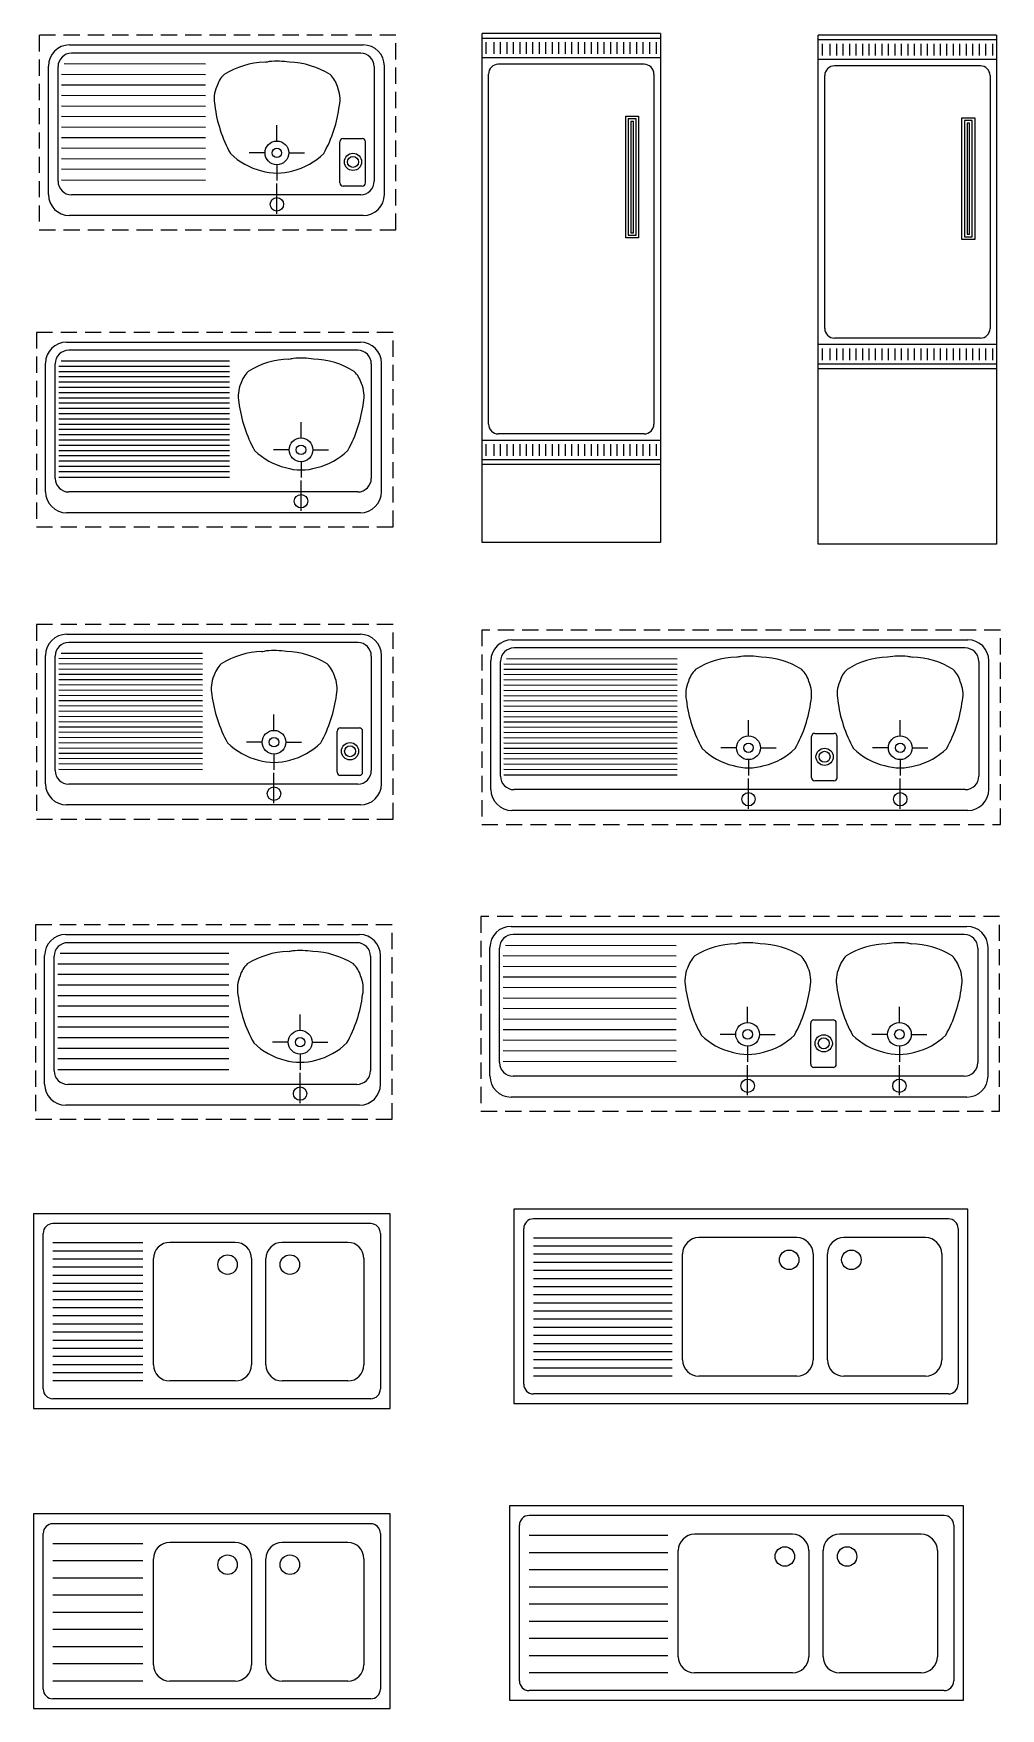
# Model space of a CAD drawing. Header units: millimetres. Extents: x 257.3 to 318.1, y 155.9 to 216.5.
# Drawn here: x 257.3 to 292.3, y 155.9 to 216.5 of the extents above; entities that cross this region are included whole.
import ezdxf

# ---------------------------------------------------------------- set-up
doc = ezdxf.new("R2010")
doc.units = ezdxf.units.MM
doc.linetypes.add('AI9-LType1', pattern=[0.879429, 0.586286, -0.293143])

# ---------------------------------------------------------------- blocks, each defined once
blk = doc.blocks.new('A$C31F23DDE')
at = {"linetype": 'AI9-LType1'}
for p, q in [((13.306, 22.076), (13.306, 15.041)), ((26.205, 22.076), (13.306, 22.076)), ((26.205, 15.041), (26.205, 22.076)), ((13.306, 15.041), (26.205, 15.041)), ((13.201, 11.327), (13.201, 4.291)), ((26.099, 11.327), (13.201, 11.327)), ((26.099, 4.291), (26.099, 11.327)), ((13.201, 4.291), (26.099, 4.291)), ((13.201, 0.759), (13.201, -6.277)), ((26.099, 0.759), (13.201, 0.759)), ((26.099, -6.277), (26.099, 0.759)), ((29.306, 0.558), (29.306, -6.477)), ((48.067, 0.558), (29.306, 0.558)), ((48.067, -6.477), (48.067, 0.558)), ((13.201, -6.277), (26.099, -6.277)), ((29.306, -6.477), (48.067, -6.477)), ((13.17, -10.101), (13.17, -17.137)), ((26.068, -10.101), (13.17, -10.101)), ((26.068, -17.137), (26.068, -10.101)), ((29.275, -9.807), (29.275, -16.843)), ((48.036, -9.807), (29.275, -9.807)), ((48.036, -16.843), (48.036, -9.807)), ((29.275, -16.843), (48.036, -16.843)), ((13.17, -17.137), (26.068, -17.137))]:
    blk.add_line(p, q, dxfattribs=at)
for p, q in [((29.319, 3.727), (29.319, 22.136)), ((35.768, 22.136), (29.319, 22.136)), ((35.768, 21.961), (29.319, 21.961)), ((29.459, 21.82), (29.459, 21.398)), ((29.741, 21.82), (29.741, 21.398)), ((29.975, 21.82), (29.975, 21.398)), ((30.21, 21.82), (30.21, 21.398)), ((30.444, 21.82), (30.444, 21.398)), ((30.679, 21.82), (30.679, 21.398)), ((30.913, 21.82), (30.913, 21.398)), ((31.148, 21.82), (31.148, 21.398)), ((31.382, 21.82), (31.382, 21.398)), ((31.617, 21.82), (31.617, 21.398)), ((31.851, 21.82), (31.851, 21.398)), ((32.086, 21.82), (32.086, 21.398)), ((32.32, 21.82), (32.32, 21.398)), ((32.555, 21.82), (32.555, 21.398)), ((32.789, 21.82), (32.789, 21.398)), ((33.024, 21.82), (33.024, 21.398)), ((33.258, 21.82), (33.258, 21.398)), ((33.493, 21.82), (33.493, 21.398)), ((33.727, 21.82), (33.727, 21.398)), ((33.962, 21.82), (33.962, 21.398)), ((34.196, 21.82), (34.196, 21.398)), ((34.431, 21.82), (34.431, 21.398)), ((34.665, 21.82), (34.665, 21.398)), ((34.9, 21.82), (34.9, 21.398)), ((35.135, 21.82), (35.135, 21.398)), ((35.369, 21.82), (35.369, 21.398)), ((35.627, 21.398), (35.627, 21.82)), ((35.768, 22.136), (35.768, 3.727)), ((41.476, 3.671), (41.476, 22.081)), ((47.925, 22.081), (41.476, 22.081)), ((47.925, 21.905), (41.476, 21.905)), ((47.925, 22.081), (47.925, 3.671)), ((14.399, 21.724), (25.021, 21.724)), ((24.928, 21.428), (14.474, 21.428)), ((35.768, 21.257), (29.319, 21.257)), ((41.617, 21.764), (41.617, 21.342)), ((41.898, 21.764), (41.898, 21.342)), ((42.133, 21.764), (42.133, 21.342)), ((42.368, 21.764), (42.368, 21.342)), ((42.602, 21.764), (42.602, 21.342)), ((42.836, 21.764), (42.836, 21.342)), ((43.071, 21.764), (43.071, 21.342)), ((43.306, 21.764), (43.306, 21.342)), ((43.54, 21.764), (43.54, 21.342)), ((43.775, 21.764), (43.775, 21.342)), ((44.009, 21.764), (44.009, 21.342)), ((44.244, 21.764), (44.244, 21.342)), ((44.478, 21.764), (44.478, 21.342)), ((44.713, 21.764), (44.713, 21.342)), ((44.947, 21.764), (44.947, 21.342)), ((45.182, 21.764), (45.182, 21.342)), ((45.416, 21.764), (45.416, 21.342)), ((45.651, 21.764), (45.651, 21.342)), ((45.885, 21.764), (45.885, 21.342)), ((46.12, 21.764), (46.12, 21.342)), ((46.354, 21.764), (46.354, 21.342)), ((46.589, 21.764), (46.589, 21.342)), ((46.823, 21.764), (46.823, 21.342)), ((47.058, 21.764), (47.058, 21.342)), ((47.292, 21.764), (47.292, 21.342)), ((47.527, 21.764), (47.527, 21.342)), ((47.785, 21.342), (47.785, 21.764)), ((13.635, 16.313), (13.635, 20.961)), ((13.983, 16.794), (13.983, 20.937)), ((19.314, 20.644), (14.111, 20.653)), ((19.314, 21.025), (14.2, 21.034)), ((25.418, 20.937), (25.418, 16.794)), ((25.784, 16.313), (25.784, 20.961)), ((29.553, 8.007), (29.553, 20.671)), ((35.181, 21.023), (29.905, 21.023)), ((35.533, 20.671), (35.533, 8.007)), ((47.925, 21.201), (41.476, 21.201)), ((41.711, 11.469), (41.711, 20.615)), ((47.339, 20.967), (42.063, 20.967)), ((47.691, 20.615), (47.691, 11.469)), ((19.314, 20.263), (14.111, 20.272)), ((19.314, 19.882), (14.111, 19.891)), ((19.314, 19.501), (14.111, 19.511)), ((19.314, 19.12), (14.111, 19.13)), ((21.898, 18.249), (21.898, 18.817)), ((34.512, 14.745), (34.512, 19.141)), ((34.512, 19.141), (34.981, 19.141)), ((34.606, 19.047), (34.606, 14.839)), ((34.887, 19.047), (34.606, 19.047)), ((34.699, 18.953), (34.699, 14.932)), ((34.793, 18.953), (34.699, 18.953)), ((34.793, 14.932), (34.793, 18.953)), ((34.887, 14.839), (34.887, 19.047)), ((34.981, 19.141), (34.981, 14.745)), ((46.669, 14.689), (46.669, 19.085)), ((46.669, 19.085), (47.138, 19.085)), ((46.763, 18.991), (46.763, 14.783)), ((47.044, 18.991), (46.763, 18.991)), ((46.857, 18.897), (46.857, 14.877)), ((46.951, 18.897), (46.857, 18.897)), ((46.951, 14.877), (46.951, 18.897)), ((47.044, 14.783), (47.044, 18.991)), ((47.138, 19.085), (47.138, 14.689)), ((19.314, 18.739), (14.111, 18.749)), ((19.314, 18.358), (14.111, 18.368)), ((24.18, 16.737), (24.18, 18.222)), ((24.297, 18.34), (24.987, 18.34)), ((25.104, 16.737), (25.104, 18.222)), ((19.314, 17.977), (14.111, 17.987)), ((19.314, 17.596), (14.111, 17.606)), ((21.467, 17.818), (20.9, 17.818)), ((22.328, 17.818), (22.897, 17.818)), ((19.314, 17.215), (14.111, 17.225)), ((21.898, 17.388), (21.898, 16.82)), ((14.111, 16.844), (19.314, 16.834)), ((21.898, 15.614), (21.898, 16.706)), ((24.987, 16.62), (24.297, 16.62)), ((24.928, 16.304), (14.474, 16.304)), ((25.021, 15.55), (14.399, 15.55)), ((34.981, 14.745), (34.512, 14.745)), ((34.606, 14.839), (34.887, 14.839)), ((34.699, 14.932), (34.793, 14.932)), ((47.138, 14.689), (46.669, 14.689)), ((46.763, 14.783), (47.044, 14.783)), ((46.857, 14.877), (46.951, 14.877)), ((14.293, 10.974), (24.916, 10.974)), ((47.339, 11.117), (42.063, 11.117)), ((24.822, 10.678), (14.368, 10.678)), ((47.925, 10.883), (41.476, 10.883)), ((41.617, 10.742), (41.617, 10.32)), ((41.898, 10.742), (41.898, 10.32)), ((42.133, 10.742), (42.133, 10.32)), ((42.368, 10.742), (42.368, 10.32)), ((42.602, 10.742), (42.602, 10.32)), ((42.836, 10.742), (42.836, 10.32)), ((43.071, 10.742), (43.071, 10.32)), ((43.306, 10.742), (43.306, 10.32)), ((43.54, 10.742), (43.54, 10.32)), ((43.775, 10.742), (43.775, 10.32)), ((44.009, 10.742), (44.009, 10.32)), ((44.244, 10.742), (44.244, 10.32)), ((44.478, 10.742), (44.478, 10.32)), ((44.713, 10.742), (44.713, 10.32)), ((44.947, 10.742), (44.947, 10.32)), ((45.182, 10.742), (45.182, 10.32)), ((45.416, 10.742), (45.416, 10.32)), ((45.651, 10.742), (45.651, 10.32)), ((45.885, 10.742), (45.885, 10.32)), ((46.12, 10.742), (46.12, 10.32)), ((46.354, 10.742), (46.354, 10.32)), ((46.589, 10.742), (46.589, 10.32)), ((46.823, 10.742), (46.823, 10.32)), ((47.058, 10.742), (47.058, 10.32)), ((47.292, 10.742), (47.292, 10.32)), ((47.527, 10.742), (47.527, 10.32)), ((47.785, 10.32), (47.785, 10.742)), ((13.53, 5.564), (13.53, 10.211)), ((13.878, 6.045), (13.878, 10.187)), ((20.186, 10.094), (14.006, 10.094)), ((20.186, 9.904), (14.006, 9.904)), ((20.186, 9.713), (14.006, 9.713)), ((20.186, 10.285), (14.094, 10.285)), ((25.313, 10.187), (25.313, 6.045)), ((25.679, 5.564), (25.679, 10.211)), ((47.925, 10.179), (41.476, 10.179)), ((47.925, 10.003), (41.476, 10.003)), ((20.186, 9.523), (14.006, 9.523)), ((20.186, 9.332), (14.006, 9.332)), ((20.186, 9.142), (14.006, 9.142)), ((20.186, 8.951), (14.006, 8.951)), ((20.186, 8.761), (14.006, 8.761)), ((20.186, 8.57), (14.006, 8.57)), ((20.186, 8.38), (14.006, 8.38)), ((20.186, 8.189), (14.006, 8.189)), ((20.186, 7.999), (14.006, 7.999)), ((22.77, 7.509), (22.77, 8.077)), ((20.186, 7.809), (14.006, 7.809)), ((20.186, 7.618), (14.006, 7.618)), ((20.186, 7.428), (14.006, 7.428)), ((35.768, 7.421), (29.319, 7.421)), ((29.459, 7.28), (29.459, 6.858)), ((29.741, 7.28), (29.741, 6.858)), ((35.181, 7.655), (29.905, 7.655)), ((29.975, 7.28), (29.975, 6.858)), ((30.21, 7.28), (30.21, 6.858)), ((30.444, 7.28), (30.444, 6.858)), ((30.679, 7.28), (30.679, 6.858)), ((30.913, 7.28), (30.913, 6.858)), ((31.148, 7.28), (31.148, 6.858)), ((31.382, 7.28), (31.382, 6.858)), ((31.617, 7.28), (31.617, 6.858)), ((31.851, 7.28), (31.851, 6.858)), ((32.086, 7.28), (32.086, 6.858)), ((32.32, 7.28), (32.32, 6.858)), ((32.555, 7.28), (32.555, 6.858)), ((32.789, 7.28), (32.789, 6.858)), ((33.024, 7.28), (33.024, 6.858)), ((33.258, 7.28), (33.258, 6.858)), ((33.493, 7.28), (33.493, 6.858)), ((33.727, 7.28), (33.727, 6.858)), ((33.962, 7.28), (33.962, 6.858)), ((34.196, 7.28), (34.196, 6.858)), ((34.431, 7.28), (34.431, 6.858)), ((34.665, 7.28), (34.665, 6.858)), ((34.9, 7.28), (34.9, 6.858)), ((35.135, 7.28), (35.135, 6.858)), ((35.369, 7.28), (35.369, 6.858)), ((35.627, 6.858), (35.627, 7.28)), ((20.186, 7.237), (14.006, 7.237)), ((20.186, 7.047), (14.006, 7.047)), ((20.186, 6.856), (14.006, 6.856)), ((20.186, 6.666), (14.006, 6.666)), ((22.34, 7.078), (21.772, 7.078)), ((23.2, 7.078), (23.769, 7.078)), ((35.768, 6.717), (29.319, 6.717)), ((20.186, 6.475), (14.006, 6.475)), ((20.186, 6.285), (14.006, 6.285)), ((14.006, 6.094), (20.186, 6.094)), ((22.77, 6.648), (22.77, 6.08)), ((35.768, 6.541), (29.319, 6.541)), ((24.822, 5.554), (14.368, 5.554)), ((22.77, 4.874), (22.77, 5.966)), ((24.916, 4.8), (14.293, 4.8)), ((35.768, 3.727), (29.319, 3.727)), ((47.925, 3.671), (41.476, 3.671)), ((14.293, 0.406), (24.916, 0.406)), ((24.822, 0.11), (14.368, 0.11)), ((30.398, 0.206), (46.884, 0.206)), ((13.53, -5.004), (13.53, -0.357)), ((13.878, -4.523), (13.878, -0.38)), ((19.208, -0.483), (14.006, -0.474)), ((19.208, -0.293), (14.094, -0.284)), ((25.313, -0.38), (25.313, -4.523)), ((25.679, -5.004), (25.679, -0.357)), ((29.635, -5.205), (29.635, -0.557)), ((29.983, -4.724), (29.983, -0.581)), ((36.37, -0.493), (30.2, -0.484)), ((46.79, -0.09), (30.474, -0.09)), ((47.281, -0.581), (47.281, -4.724)), ((47.647, -5.205), (47.647, -0.557)), ((19.208, -0.674), (14.006, -0.664)), ((19.208, -0.864), (14.006, -0.855)), ((19.208, -1.055), (14.006, -1.045)), ((36.37, -0.684), (30.111, -0.674)), ((36.37, -0.874), (30.111, -0.865)), ((36.37, -1.065), (30.111, -1.055)), ((19.208, -1.245), (14.006, -1.236)), ((19.208, -1.436), (14.006, -1.426)), ((19.208, -1.626), (14.006, -1.617)), ((19.208, -1.817), (14.006, -1.807)), ((36.37, -1.255), (30.111, -1.245)), ((36.37, -1.446), (30.111, -1.436)), ((36.37, -1.636), (30.111, -1.626)), ((36.37, -1.827), (30.111, -1.817)), ((19.208, -2.007), (14.006, -1.998)), ((19.208, -2.198), (14.006, -2.188)), ((19.208, -2.388), (14.006, -2.379)), ((36.37, -2.017), (30.111, -2.007)), ((36.37, -2.208), (30.111, -2.198)), ((36.37, -2.398), (30.111, -2.388)), ((19.208, -2.579), (14.006, -2.569)), ((19.208, -2.769), (14.006, -2.76)), ((19.208, -2.959), (14.006, -2.95)), ((21.793, -3.069), (21.793, -2.5)), ((24.192, -2.978), (24.881, -2.978)), ((36.37, -2.588), (30.111, -2.579)), ((36.37, -2.779), (30.111, -2.77)), ((36.37, -2.969), (30.111, -2.96)), ((38.954, -3.269), (38.954, -2.701)), ((44.442, -3.269), (44.442, -2.701)), ((19.208, -3.15), (14.006, -3.14)), ((19.208, -3.34), (14.006, -3.331)), ((19.208, -3.531), (14.006, -3.521)), ((21.362, -3.499), (20.794, -3.499)), ((22.223, -3.499), (22.791, -3.499)), ((24.075, -4.581), (24.075, -3.095)), ((24.998, -4.581), (24.998, -3.095)), ((36.37, -3.16), (30.111, -3.15)), ((36.37, -3.35), (30.111, -3.341)), ((36.37, -3.541), (30.111, -3.531)), ((41.236, -4.781), (41.236, -3.296)), ((41.354, -3.178), (42.043, -3.178)), ((42.16, -4.781), (42.16, -3.296)), ((19.208, -3.721), (14.006, -3.712)), ((19.208, -3.912), (14.006, -3.902)), ((19.208, -4.102), (14.006, -4.093)), ((21.793, -3.929), (21.793, -4.498)), ((36.37, -3.731), (30.111, -3.722)), ((36.37, -3.922), (30.111, -3.912)), ((36.37, -4.112), (30.111, -4.102)), ((38.524, -3.699), (37.956, -3.699)), ((38.954, -4.13), (38.954, -4.698)), ((39.385, -3.699), (39.953, -3.699)), ((44.012, -3.699), (43.443, -3.699)), ((44.442, -4.13), (44.442, -4.698)), ((44.872, -3.699), (45.44, -3.699)), ((19.208, -4.293), (14.006, -4.283)), ((14.006, -4.473), (19.208, -4.483)), ((21.793, -5.704), (21.793, -4.611)), ((24.881, -4.698), (24.192, -4.698)), ((36.37, -4.303), (30.111, -4.293)), ((36.37, -4.493), (30.111, -4.483)), ((30.111, -4.674), (36.37, -4.684)), ((38.954, -5.904), (38.954, -4.812)), ((44.442, -5.904), (44.442, -4.812)), ((24.822, -5.014), (14.368, -5.014)), ((46.79, -5.214), (30.474, -5.214)), ((42.043, -4.898), (41.354, -4.898)), ((24.916, -5.768), (14.293, -5.768)), ((46.884, -5.968), (30.398, -5.968)), ((30.367, -10.16), (46.853, -10.16)), ((14.262, -10.453), (24.885, -10.453)), ((24.791, -10.75), (14.337, -10.75)), ((36.339, -10.859), (30.168, -10.849)), ((46.759, -10.456), (30.442, -10.456)), ((13.498, -15.864), (13.498, -11.217)), ((13.847, -15.383), (13.847, -11.24)), ((20.155, -11.143), (14.063, -11.143)), ((25.282, -11.24), (25.282, -15.383)), ((25.648, -15.864), (25.648, -11.217)), ((29.604, -15.57), (29.604, -10.923)), ((29.952, -15.089), (29.952, -10.946)), ((36.339, -11.24), (30.08, -11.23)), ((47.25, -10.946), (47.25, -15.089)), ((47.616, -15.57), (47.616, -10.923)), ((20.155, -11.524), (13.974, -11.524)), ((20.155, -11.905), (13.974, -11.905)), ((36.339, -11.621), (30.08, -11.611)), ((36.339, -12.002), (30.08, -11.992)), ((20.155, -12.286), (13.974, -12.286)), ((20.155, -12.667), (13.974, -12.667)), ((36.339, -12.382), (30.08, -12.373)), ((20.155, -13.048), (13.974, -13.048)), ((36.339, -12.763), (30.08, -12.754)), ((36.339, -13.144), (30.08, -13.135)), ((38.923, -13.635), (38.923, -13.067)), ((44.411, -13.635), (44.411, -13.067)), ((20.155, -13.429), (13.974, -13.429)), ((20.155, -13.81), (13.974, -13.81)), ((22.739, -13.919), (22.739, -13.351)), ((36.339, -13.525), (30.08, -13.516)), ((36.339, -13.906), (30.08, -13.896)), ((41.205, -15.146), (41.205, -13.661)), ((41.322, -13.544), (42.012, -13.544)), ((42.129, -15.146), (42.129, -13.661)), ((20.155, -14.191), (13.974, -14.191)), ((22.308, -14.349), (21.741, -14.349)), ((23.169, -14.349), (23.738, -14.349)), ((36.339, -14.287), (30.08, -14.278)), ((38.492, -14.065), (37.925, -14.065)), ((38.923, -14.495), (38.923, -15.064)), ((39.353, -14.065), (39.921, -14.065)), ((43.981, -14.065), (43.412, -14.065)), ((44.411, -14.495), (44.411, -15.064)), ((44.841, -14.065), (45.409, -14.065)), ((20.155, -14.572), (13.974, -14.572)), ((20.155, -14.952), (13.974, -14.952)), ((22.739, -14.779), (22.739, -15.348)), ((36.339, -14.668), (30.08, -14.659)), ((30.08, -15.04), (36.339, -15.049)), ((13.974, -15.333), (20.155, -15.333)), ((22.739, -16.554), (22.739, -15.462)), ((46.759, -15.58), (30.442, -15.58)), ((38.923, -16.27), (38.923, -15.177)), ((42.012, -15.264), (41.322, -15.264)), ((44.411, -16.27), (44.411, -15.177)), ((24.791, -15.874), (14.337, -15.874)), ((46.853, -16.334), (30.367, -16.334)), ((24.885, -16.627), (14.262, -16.627)), ((13.095, -20.56), (13.095, -27.595)), ((25.994, -20.56), (13.095, -20.56)), ((25.994, -27.595), (25.994, -20.56)), ((30.472, -20.386), (30.472, -27.422)), ((46.888, -20.386), (30.472, -20.386)), ((46.888, -27.422), (46.888, -20.386)), ((25.29, -20.911), (13.799, -20.911)), ((30.824, -26.718), (30.824, -21.09)), ((46.184, -20.738), (31.175, -20.738)), ((46.536, -21.09), (46.536, -26.718)), ((13.447, -26.892), (13.447, -21.263)), ((17.052, -21.608), (13.799, -21.608)), ((20.392, -21.59), (18.022, -21.59)), ((24.46, -21.59), (22.091, -21.59)), ((25.642, -21.263), (25.642, -26.892)), ((36.188, -21.435), (31.175, -21.435)), ((36.188, -21.729), (31.175, -21.729)), ((40.7, -21.417), (37.158, -21.417)), ((45.355, -21.417), (42.398, -21.417)), ((17.052, -21.902), (13.799, -21.902)), ((17.052, -22.196), (13.799, -22.196)), ((17.436, -26.017), (17.436, -22.177)), ((20.979, -22.177), (20.979, -26.017)), ((21.504, -26.017), (21.504, -22.177)), ((25.046, -22.177), (25.046, -26.017)), ((36.188, -22.022), (31.175, -22.022)), ((36.188, -22.316), (31.175, -22.316)), ((36.572, -25.843), (36.572, -22.003)), ((41.287, -22.003), (41.287, -25.843)), ((41.812, -25.843), (41.812, -22.003)), ((45.941, -22.003), (45.941, -25.843)), ((17.052, -22.49), (13.799, -22.49)), ((17.052, -22.783), (13.799, -22.783)), ((36.188, -22.61), (31.175, -22.61)), ((36.188, -22.904), (31.175, -22.904)), ((17.052, -23.077), (13.799, -23.077)), ((17.052, -23.371), (13.799, -23.371)), ((36.188, -23.198), (31.175, -23.198)), ((36.188, -23.491), (31.175, -23.491)), ((17.052, -23.665), (13.799, -23.665)), ((17.052, -23.959), (13.799, -23.959)), ((36.188, -23.785), (31.175, -23.785)), ((36.188, -24.079), (31.175, -24.079)), ((17.052, -24.252), (13.799, -24.252)), ((17.052, -24.546), (13.799, -24.546)), ((17.052, -24.84), (13.799, -24.84)), ((36.188, -24.373), (31.175, -24.373)), ((36.188, -24.667), (31.175, -24.667)), ((17.052, -25.134), (13.799, -25.134)), ((17.052, -25.428), (13.799, -25.428)), ((36.188, -24.96), (31.175, -24.96)), ((36.188, -25.254), (31.175, -25.254)), ((17.052, -25.722), (13.799, -25.722)), ((17.052, -26.016), (13.799, -26.016)), ((36.188, -25.548), (31.175, -25.548)), ((36.188, -25.842), (31.175, -25.842)), ((17.052, -26.31), (13.799, -26.31)), ((17.052, -26.603), (13.799, -26.603)), ((20.392, -26.603), (18.022, -26.603)), ((24.46, -26.603), (22.091, -26.603)), ((36.188, -26.136), (31.175, -26.136)), ((36.188, -26.43), (31.175, -26.43)), ((40.7, -26.43), (37.158, -26.43)), ((45.355, -26.43), (42.398, -26.43)), ((25.29, -27.243), (13.799, -27.243)), ((46.184, -27.07), (31.175, -27.07)), ((13.095, -27.595), (25.994, -27.595)), ((30.472, -27.422), (46.888, -27.422)), ((13.095, -31.414), (13.095, -38.45)), ((25.994, -31.414), (13.095, -31.414)), ((25.994, -38.45), (25.994, -31.414)), ((30.316, -31.118), (30.316, -38.153)), ((46.732, -31.118), (30.316, -31.118)), ((46.028, -31.47), (31.019, -31.47)), ((46.732, -38.153), (46.732, -31.118)), ((25.29, -31.766), (13.799, -31.766)), ((30.667, -37.45), (30.667, -31.822)), ((46.38, -31.822), (46.38, -37.45)), ((13.447, -37.747), (13.447, -32.118)), ((17.052, -32.491), (13.799, -32.491)), ((20.392, -32.445), (18.022, -32.445)), ((24.46, -32.445), (22.091, -32.445)), ((25.642, -32.118), (25.642, -37.747)), ((36.032, -32.195), (31.019, -32.195)), ((40.544, -32.149), (37.002, -32.149)), ((45.199, -32.149), (42.242, -32.149)), ((17.052, -33.113), (13.799, -33.113)), ((17.436, -36.872), (17.436, -33.032)), ((20.979, -33.032), (20.979, -36.872)), ((21.504, -36.872), (21.504, -33.032)), ((25.046, -33.032), (25.046, -36.872)), ((36.032, -32.816), (31.019, -32.816)), ((36.416, -36.575), (36.416, -32.735)), ((41.13, -32.735), (41.13, -36.575)), ((41.656, -36.575), (41.656, -32.735)), ((45.785, -32.735), (45.785, -36.575)), ((17.052, -33.733), (13.799, -33.733)), ((36.032, -33.436), (31.019, -33.436)), ((17.052, -34.354), (13.799, -34.354)), ((36.032, -34.057), (31.019, -34.057)), ((17.052, -34.975), (13.799, -34.975)), ((36.032, -34.678), (31.019, -34.678)), ((17.052, -35.595), (13.799, -35.595)), ((36.032, -35.299), (31.019, -35.299)), ((17.052, -36.216), (13.799, -36.216)), ((36.032, -35.92), (31.019, -35.92)), ((17.052, -36.837), (13.799, -36.837)), ((36.032, -36.541), (31.019, -36.541)), ((17.052, -37.458), (13.799, -37.458)), ((20.392, -37.458), (18.022, -37.458)), ((24.46, -37.458), (22.091, -37.458)), ((36.032, -37.161), (31.019, -37.161)), ((40.544, -37.161), (37.002, -37.161)), ((45.199, -37.161), (42.242, -37.161)), ((25.29, -38.098), (13.799, -38.098)), ((30.316, -38.153), (46.732, -38.153)), ((46.028, -37.802), (31.019, -37.802)), ((13.095, -38.45), (25.994, -38.45))]:
    blk.add_line(p, q)
for centre, radius in [((21.898, 17.818), 0.43), ((21.898, 17.818), 0.172), ((24.65, 17.492), 0.311), ((24.65, 17.492), 0.198), ((21.898, 15.958), 0.242), ((22.77, 7.078), 0.43), ((22.77, 7.078), 0.172), ((22.77, 5.218), 0.242), ((21.793, -3.499), 0.43), ((21.793, -3.499), 0.172), ((24.544, -3.825), 0.311), ((24.544, -3.825), 0.198), ((38.954, -3.699), 0.43), ((38.954, -3.699), 0.172), ((44.442, -3.699), 0.43), ((44.442, -3.699), 0.172), ((41.706, -4.026), 0.311), ((41.706, -4.026), 0.199), ((21.793, -5.359), 0.242), ((38.954, -5.559), 0.242), ((44.442, -5.559), 0.242), ((22.739, -14.349), 0.43), ((38.923, -14.065), 0.43), ((38.923, -14.065), 0.172), ((44.411, -14.065), 0.43), ((44.411, -14.065), 0.172), ((22.739, -14.349), 0.172), ((41.675, -14.391), 0.311), ((41.675, -14.391), 0.199), ((38.923, -15.925), 0.242), ((44.411, -15.925), 0.242), ((22.739, -16.209), 0.242), ((20.114, -22.394), 0.353), ((22.368, -22.394), 0.353), ((40.423, -22.22), 0.353), ((42.676, -22.22), 0.353), ((40.267, -32.952), 0.353), ((42.52, -32.952), 0.353), ((20.114, -33.249), 0.353), ((22.368, -33.249), 0.353)]:
    blk.add_circle(centre, radius)
for points in [[(14.399, 21.724), (13.977, 21.724), (13.635, 21.382), (13.635, 20.961)], [(14.474, 21.428), (14.203, 21.428), (13.983, 21.208), (13.983, 20.937)], [(25.419, 20.937), (25.419, 21.208), (25.199, 21.428), (24.928, 21.428)], [(25.785, 20.961), (25.785, 21.382), (25.443, 21.724), (25.021, 21.724)], [(19.986, 20.654), (19.863, 20.532), (19.774, 20.381), (19.725, 20.215)], [(21.455, 21.097), (20.935, 21.082), (20.428, 20.929), (19.986, 20.654)], [(21.624, 21.12), (21.568, 21.111), (21.513, 21.098), (21.459, 21.083)], [(22.354, 21.097), (22.112, 21.137), (21.867, 21.145), (21.624, 21.12)], [(23.823, 20.654), (23.381, 20.929), (22.874, 21.082), (22.354, 21.097)], [(24.085, 20.215), (24.036, 20.381), (23.946, 20.532), (23.823, 20.654)], [(29.905, 21.023), (29.711, 21.023), (29.553, 20.865), (29.553, 20.671)], [(35.533, 20.671), (35.533, 20.865), (35.376, 21.023), (35.181, 21.023)], [(42.063, 20.967), (41.868, 20.967), (41.711, 20.809), (41.711, 20.615)], [(47.691, 20.615), (47.691, 20.809), (47.534, 20.967), (47.339, 20.967)], [(19.724, 20.215), (19.629, 20.001), (19.603, 19.762), (19.65, 19.533)], [(24.159, 19.533), (24.206, 19.762), (24.18, 20.001), (24.085, 20.215)], [(19.65, 19.533), (19.727, 18.923), (19.92, 18.332), (20.218, 17.794)], [(23.591, 17.794), (23.889, 18.332), (24.082, 18.923), (24.159, 19.533)], [(24.297, 18.34), (24.233, 18.34), (24.18, 18.287), (24.18, 18.222)], [(25.104, 18.222), (25.104, 18.287), (25.052, 18.34), (24.987, 18.34)], [(20.218, 17.794), (20.529, 17.49), (20.917, 17.275), (21.34, 17.174)], [(22.47, 17.174), (22.893, 17.275), (23.28, 17.489), (23.591, 17.794)], [(21.34, 17.174), (21.708, 17.063), (22.101, 17.063), (22.47, 17.174)], [(13.983, 16.794), (13.983, 16.523), (14.203, 16.304), (14.474, 16.304)], [(24.18, 16.737), (24.18, 16.672), (24.233, 16.62), (24.297, 16.62)], [(24.928, 16.304), (25.199, 16.304), (25.419, 16.523), (25.419, 16.794)], [(24.987, 16.62), (25.052, 16.62), (25.104, 16.672), (25.104, 16.737)], [(13.635, 16.313), (13.635, 15.892), (13.977, 15.55), (14.399, 15.55)], [(25.021, 15.55), (25.443, 15.55), (25.785, 15.892), (25.785, 16.313)], [(14.293, 10.974), (13.871, 10.974), (13.529, 10.633), (13.529, 10.211)], [(25.679, 10.211), (25.679, 10.633), (25.337, 10.974), (24.916, 10.974)], [(41.711, 11.469), (41.711, 11.275), (41.868, 11.117), (42.063, 11.117)], [(47.339, 11.117), (47.534, 11.117), (47.691, 11.275), (47.691, 11.469)], [(14.368, 10.678), (14.097, 10.678), (13.878, 10.459), (13.878, 10.187)], [(22.328, 10.357), (21.807, 10.342), (21.3, 10.189), (20.858, 9.914)], [(22.496, 10.38), (22.44, 10.37), (22.386, 10.358), (22.332, 10.343)], [(23.226, 10.357), (22.985, 10.397), (22.739, 10.405), (22.496, 10.38)], [(24.695, 9.914), (24.254, 10.189), (23.746, 10.342), (23.226, 10.357)], [(25.313, 10.187), (25.313, 10.459), (25.093, 10.678), (24.822, 10.678)], [(20.858, 9.914), (20.736, 9.792), (20.646, 9.641), (20.597, 9.475)], [(24.957, 9.475), (24.908, 9.641), (24.818, 9.792), (24.696, 9.914)], [(20.596, 9.475), (20.501, 9.261), (20.475, 9.022), (20.522, 8.793)], [(25.031, 8.793), (25.078, 9.022), (25.052, 9.261), (24.957, 9.475)], [(20.522, 8.793), (20.599, 8.182), (20.792, 7.592), (21.09, 7.054)], [(24.463, 7.054), (24.761, 7.592), (24.954, 8.182), (25.031, 8.793)], [(29.553, 8.007), (29.553, 7.813), (29.711, 7.655), (29.905, 7.655)], [(35.181, 7.655), (35.376, 7.655), (35.533, 7.813), (35.533, 8.007)], [(21.09, 7.054), (21.401, 6.75), (21.789, 6.535), (22.212, 6.434)], [(23.342, 6.434), (23.765, 6.535), (24.153, 6.75), (24.463, 7.054)], [(22.212, 6.434), (22.58, 6.323), (22.974, 6.323), (23.342, 6.434)], [(13.529, 5.564), (13.529, 5.142), (13.871, 4.8), (14.293, 4.8)], [(13.878, 6.045), (13.878, 5.774), (14.097, 5.554), (14.368, 5.554)], [(24.822, 5.554), (25.093, 5.554), (25.313, 5.774), (25.313, 6.045)], [(24.916, 4.8), (25.337, 4.8), (25.679, 5.142), (25.679, 5.564)], [(14.293, 0.406), (13.871, 0.406), (13.529, 0.064), (13.529, -0.357)], [(14.368, 0.11), (14.097, 0.11), (13.878, -0.11), (13.878, -0.38)], [(25.313, -0.38), (25.313, -0.11), (25.093, 0.11), (24.822, 0.11)], [(25.679, -0.357), (25.679, 0.064), (25.337, 0.406), (24.916, 0.406)], [(30.398, 0.206), (29.977, 0.206), (29.635, -0.136), (29.635, -0.557)], [(47.647, -0.557), (47.647, -0.136), (47.305, 0.206), (46.884, 0.206)], [(21.35, -0.22), (20.829, -0.235), (20.322, -0.388), (19.881, -0.664)], [(21.518, -0.198), (21.463, -0.207), (21.408, -0.219), (21.354, -0.235)], [(22.248, -0.22), (22.007, -0.18), (21.761, -0.172), (21.518, -0.198)], [(23.718, -0.664), (23.276, -0.388), (22.769, -0.235), (22.248, -0.22)], [(30.474, -0.09), (30.203, -0.09), (29.983, -0.31), (29.983, -0.581)], [(38.512, -0.421), (37.991, -0.436), (37.484, -0.589), (37.042, -0.864)], [(38.68, -0.398), (38.624, -0.408), (38.57, -0.42), (38.516, -0.435)], [(39.41, -0.421), (39.169, -0.38), (38.923, -0.373), (38.68, -0.398)], [(40.879, -0.864), (40.438, -0.589), (39.93, -0.436), (39.41, -0.421)], [(43.987, -0.421), (43.466, -0.436), (42.959, -0.589), (42.517, -0.864)], [(44.717, -0.398), (44.473, -0.373), (44.227, -0.38), (43.987, -0.421)], [(44.881, -0.435), (44.826, -0.42), (44.772, -0.408), (44.717, -0.398)], [(46.354, -0.864), (45.912, -0.589), (45.405, -0.436), (44.885, -0.421)], [(47.281, -0.581), (47.281, -0.31), (47.061, -0.09), (46.79, -0.09)], [(19.619, -1.102), (19.524, -1.316), (19.497, -1.555), (19.544, -1.785)], [(19.881, -0.664), (19.758, -0.786), (19.668, -0.936), (19.619, -1.102)], [(23.979, -1.102), (23.93, -0.936), (23.84, -0.786), (23.718, -0.664)], [(24.054, -1.785), (24.1, -1.555), (24.074, -1.316), (23.979, -1.102)], [(37.042, -0.864), (36.92, -0.986), (36.83, -1.137), (36.781, -1.303)], [(41.141, -1.303), (41.092, -1.137), (41.002, -0.986), (40.879, -0.864)], [(42.517, -0.864), (42.394, -0.986), (42.304, -1.137), (42.255, -1.303)], [(46.615, -1.303), (46.567, -1.137), (46.476, -0.986), (46.354, -0.864)], [(19.545, -1.785), (19.622, -2.395), (19.815, -2.985), (20.113, -3.524)], [(23.485, -3.524), (23.784, -2.985), (23.977, -2.395), (24.054, -1.785)], [(36.781, -1.303), (36.685, -1.517), (36.659, -1.755), (36.706, -1.985)], [(41.215, -1.985), (41.262, -1.755), (41.236, -1.517), (41.141, -1.303)], [(42.255, -1.303), (42.16, -1.517), (42.134, -1.755), (42.181, -1.985)], [(46.69, -1.985), (46.737, -1.755), (46.711, -1.517), (46.615, -1.303)], [(36.706, -1.985), (36.783, -2.596), (36.976, -3.186), (37.274, -3.724)], [(40.647, -3.724), (40.945, -3.186), (41.138, -2.596), (41.215, -1.985)], [(42.181, -1.985), (42.258, -2.596), (42.451, -3.186), (42.749, -3.724)], [(46.122, -3.724), (46.42, -3.186), (46.613, -2.596), (46.69, -1.985)], [(24.192, -2.978), (24.127, -2.978), (24.075, -3.031), (24.075, -3.095)], [(24.998, -3.095), (24.998, -3.031), (24.946, -2.978), (24.881, -2.978)], [(20.113, -3.524), (20.423, -3.828), (20.811, -4.042), (21.234, -4.144)], [(22.365, -4.144), (22.787, -4.042), (23.175, -3.828), (23.486, -3.524)], [(41.354, -3.178), (41.289, -3.178), (41.236, -3.231), (41.236, -3.296)], [(42.16, -3.296), (42.16, -3.231), (42.108, -3.178), (42.043, -3.178)], [(21.234, -4.144), (21.603, -4.254), (21.996, -4.254), (22.365, -4.143)], [(37.274, -3.724), (37.585, -4.028), (37.973, -4.243), (38.396, -4.344)], [(39.526, -4.344), (39.949, -4.243), (40.337, -4.028), (40.647, -3.724)], [(42.749, -3.724), (43.059, -4.028), (43.447, -4.243), (43.87, -4.344)], [(45, -4.344), (45.423, -4.243), (45.811, -4.028), (46.122, -3.724)], [(13.878, -4.523), (13.878, -4.794), (14.097, -5.014), (14.368, -5.014)], [(24.075, -4.581), (24.075, -4.645), (24.127, -4.698), (24.192, -4.698)], [(24.822, -5.014), (25.093, -5.014), (25.313, -4.794), (25.313, -4.523)], [(24.881, -4.698), (24.946, -4.698), (24.998, -4.645), (24.998, -4.581)], [(29.983, -4.724), (29.983, -4.994), (30.203, -5.214), (30.474, -5.214)], [(38.396, -4.344), (38.764, -4.455), (39.158, -4.455), (39.526, -4.344)], [(41.236, -4.781), (41.236, -4.846), (41.289, -4.898), (41.354, -4.898)], [(42.043, -4.898), (42.108, -4.898), (42.16, -4.846), (42.16, -4.781)], [(43.87, -4.344), (44.238, -4.455), (44.632, -4.455), (45, -4.344)], [(46.79, -5.214), (47.061, -5.214), (47.281, -4.994), (47.281, -4.724)], [(13.529, -5.004), (13.529, -5.426), (13.871, -5.768), (14.293, -5.768)], [(24.916, -5.768), (25.337, -5.768), (25.679, -5.426), (25.679, -5.004)], [(29.635, -5.205), (29.635, -5.626), (29.977, -5.968), (30.398, -5.968)], [(46.884, -5.968), (47.305, -5.968), (47.647, -5.626), (47.647, -5.205)], [(30.367, -10.16), (29.945, -10.16), (29.604, -10.501), (29.604, -10.923)], [(47.616, -10.923), (47.616, -10.501), (47.274, -10.16), (46.853, -10.16)], [(14.262, -10.453), (13.84, -10.453), (13.498, -10.795), (13.498, -11.217)], [(14.337, -10.75), (14.066, -10.75), (13.846, -10.969), (13.846, -11.24)], [(25.282, -11.24), (25.282, -10.969), (25.062, -10.75), (24.791, -10.75)], [(25.648, -11.217), (25.648, -10.795), (25.306, -10.453), (24.885, -10.453)], [(30.442, -10.456), (30.171, -10.456), (29.952, -10.675), (29.952, -10.946)], [(38.48, -10.787), (37.96, -10.801), (37.453, -10.954), (37.011, -11.23)], [(38.649, -10.764), (38.593, -10.773), (38.538, -10.785), (38.484, -10.8)], [(39.379, -10.787), (39.137, -10.746), (38.892, -10.738), (38.649, -10.764)], [(40.848, -11.23), (40.406, -10.954), (39.899, -10.801), (39.379, -10.787)], [(43.955, -10.787), (43.435, -10.801), (42.927, -10.954), (42.486, -11.23)], [(44.685, -10.764), (44.442, -10.738), (44.196, -10.746), (43.955, -10.787)], [(44.849, -10.8), (44.795, -10.785), (44.741, -10.773), (44.685, -10.764)], [(46.323, -11.23), (45.881, -10.954), (45.374, -10.801), (44.853, -10.787)], [(47.25, -10.946), (47.25, -10.675), (47.03, -10.456), (46.759, -10.456)], [(22.296, -11.071), (21.776, -11.086), (21.269, -11.239), (20.827, -11.514)], [(22.465, -11.048), (22.409, -11.057), (22.354, -11.07), (22.3, -11.085)], [(23.195, -11.071), (22.953, -11.03), (22.708, -11.023), (22.465, -11.048)], [(24.664, -11.514), (24.222, -11.239), (23.715, -11.086), (23.195, -11.071)], [(37.011, -11.23), (36.888, -11.352), (36.799, -11.502), (36.75, -11.668)], [(41.11, -11.668), (41.061, -11.502), (40.971, -11.352), (40.848, -11.23)], [(42.485, -11.23), (42.363, -11.352), (42.273, -11.502), (42.224, -11.668)], [(46.584, -11.668), (46.535, -11.502), (46.445, -11.352), (46.323, -11.23)], [(20.565, -11.952), (20.47, -12.167), (20.444, -12.405), (20.491, -12.635)], [(20.827, -11.514), (20.704, -11.636), (20.614, -11.787), (20.566, -11.952)], [(24.926, -11.952), (24.877, -11.787), (24.787, -11.636), (24.664, -11.514)], [(25, -12.635), (25.047, -12.405), (25.021, -12.167), (24.926, -11.952)], [(36.749, -11.668), (36.654, -11.882), (36.628, -12.121), (36.675, -12.351)], [(41.184, -12.35), (41.231, -12.121), (41.205, -11.882), (41.11, -11.668)], [(42.224, -11.668), (42.129, -11.882), (42.103, -12.121), (42.15, -12.35)], [(46.659, -12.351), (46.706, -12.121), (46.68, -11.882), (46.584, -11.668)], [(20.491, -12.635), (20.568, -13.245), (20.761, -13.836), (21.059, -14.374)], [(24.432, -14.374), (24.73, -13.836), (24.923, -13.245), (25, -12.635)], [(36.675, -12.35), (36.752, -12.961), (36.945, -13.551), (37.243, -14.089)], [(40.616, -14.089), (40.914, -13.551), (41.107, -12.961), (41.184, -12.35)], [(42.149, -12.35), (42.227, -12.961), (42.419, -13.551), (42.718, -14.089)], [(46.09, -14.089), (46.389, -13.551), (46.581, -12.961), (46.659, -12.35)], [(41.322, -13.544), (41.258, -13.544), (41.205, -13.596), (41.205, -13.661)], [(42.129, -13.661), (42.129, -13.596), (42.076, -13.544), (42.012, -13.544)], [(21.059, -14.374), (21.37, -14.678), (21.758, -14.892), (22.181, -14.994)], [(23.311, -14.994), (23.734, -14.892), (24.121, -14.678), (24.432, -14.374)], [(37.243, -14.089), (37.554, -14.394), (37.942, -14.608), (38.365, -14.71)], [(39.495, -14.71), (39.918, -14.608), (40.305, -14.394), (40.616, -14.089)], [(42.718, -14.089), (43.028, -14.394), (43.416, -14.608), (43.839, -14.71)], [(44.969, -14.71), (45.392, -14.608), (45.78, -14.394), (46.09, -14.089)], [(22.181, -14.994), (22.549, -15.105), (22.942, -15.105), (23.311, -14.994)], [(29.952, -15.089), (29.952, -15.36), (30.171, -15.58), (30.442, -15.58)], [(38.365, -14.71), (38.733, -14.82), (39.126, -14.82), (39.495, -14.709)], [(41.205, -15.146), (41.205, -15.211), (41.258, -15.264), (41.322, -15.264)], [(42.012, -15.264), (42.076, -15.264), (42.129, -15.211), (42.129, -15.146)], [(43.839, -14.709), (44.207, -14.82), (44.6, -14.82), (44.969, -14.71)], [(46.759, -15.58), (47.03, -15.58), (47.25, -15.36), (47.25, -15.089)], [(13.846, -15.383), (13.846, -15.654), (14.066, -15.874), (14.337, -15.874)], [(24.791, -15.874), (25.062, -15.874), (25.282, -15.654), (25.282, -15.383)], [(29.604, -15.57), (29.604, -15.992), (29.945, -16.334), (30.367, -16.334)], [(46.853, -16.334), (47.274, -16.334), (47.616, -15.992), (47.616, -15.57)], [(13.498, -15.864), (13.498, -16.286), (13.84, -16.627), (14.262, -16.627)], [(24.885, -16.627), (25.306, -16.627), (25.648, -16.286), (25.648, -15.864)], [(13.799, -20.911), (13.605, -20.911), (13.447, -21.069), (13.447, -21.263)], [(25.642, -21.263), (25.642, -21.069), (25.484, -20.911), (25.29, -20.911)], [(31.175, -20.738), (30.981, -20.738), (30.824, -20.896), (30.824, -21.09)], [(46.536, -21.09), (46.536, -20.896), (46.378, -20.738), (46.184, -20.738)], [(18.022, -21.59), (17.699, -21.59), (17.436, -21.853), (17.436, -22.177)], [(20.979, -22.177), (20.979, -21.853), (20.716, -21.59), (20.392, -21.59)], [(22.091, -21.59), (21.767, -21.59), (21.504, -21.853), (21.504, -22.177)], [(25.046, -22.177), (25.046, -21.853), (24.784, -21.59), (24.46, -21.59)], [(37.158, -21.417), (36.834, -21.417), (36.572, -21.679), (36.572, -22.003)], [(41.287, -22.003), (41.287, -21.679), (41.024, -21.417), (40.7, -21.417)], [(42.398, -21.417), (42.075, -21.417), (41.812, -21.679), (41.812, -22.003)], [(45.941, -22.003), (45.941, -21.679), (45.678, -21.417), (45.355, -21.417)], [(17.436, -26.017), (17.436, -26.341), (17.699, -26.603), (18.022, -26.603)], [(20.392, -26.603), (20.716, -26.603), (20.979, -26.341), (20.979, -26.017)], [(21.504, -26.017), (21.504, -26.341), (21.767, -26.603), (22.091, -26.603)], [(24.46, -26.603), (24.784, -26.603), (25.046, -26.341), (25.046, -26.017)], [(36.572, -25.843), (36.572, -26.167), (36.834, -26.43), (37.158, -26.43)], [(40.7, -26.43), (41.024, -26.43), (41.287, -26.167), (41.287, -25.843)], [(41.812, -25.843), (41.812, -26.167), (42.075, -26.43), (42.398, -26.43)], [(45.355, -26.43), (45.678, -26.43), (45.941, -26.167), (45.941, -25.843)], [(13.447, -26.892), (13.447, -27.086), (13.605, -27.243), (13.799, -27.243)], [(25.29, -27.243), (25.484, -27.243), (25.642, -27.086), (25.642, -26.892)], [(30.824, -26.718), (30.824, -26.912), (30.981, -27.07), (31.175, -27.07)], [(46.184, -27.07), (46.378, -27.07), (46.536, -26.912), (46.536, -26.718)], [(31.019, -31.47), (30.825, -31.47), (30.667, -31.627), (30.667, -31.822)], [(46.38, -31.822), (46.38, -31.627), (46.222, -31.47), (46.028, -31.47)], [(13.799, -31.766), (13.605, -31.766), (13.447, -31.924), (13.447, -32.118)], [(25.642, -32.118), (25.642, -31.924), (25.484, -31.766), (25.29, -31.766)], [(18.022, -32.445), (17.699, -32.445), (17.436, -32.708), (17.436, -33.032)], [(20.979, -33.032), (20.979, -32.708), (20.716, -32.445), (20.392, -32.445)], [(22.091, -32.445), (21.767, -32.445), (21.504, -32.708), (21.504, -33.032)], [(25.046, -33.032), (25.046, -32.708), (24.784, -32.445), (24.46, -32.445)], [(37.002, -32.149), (36.678, -32.149), (36.416, -32.411), (36.416, -32.735)], [(41.13, -32.735), (41.13, -32.411), (40.868, -32.149), (40.544, -32.149)], [(42.242, -32.149), (41.918, -32.149), (41.656, -32.411), (41.656, -32.735)], [(45.785, -32.735), (45.785, -32.411), (45.522, -32.149), (45.199, -32.149)], [(17.436, -36.872), (17.436, -37.195), (17.699, -37.458), (18.022, -37.458)], [(20.392, -37.458), (20.716, -37.458), (20.979, -37.195), (20.979, -36.872)], [(21.504, -36.872), (21.504, -37.195), (21.767, -37.458), (22.091, -37.458)], [(24.46, -37.458), (24.784, -37.458), (25.046, -37.195), (25.046, -36.872)], [(36.416, -36.575), (36.416, -36.899), (36.678, -37.161), (37.002, -37.161)], [(40.544, -37.161), (40.868, -37.161), (41.13, -36.899), (41.13, -36.575)], [(41.656, -36.575), (41.656, -36.899), (41.918, -37.161), (42.242, -37.161)], [(45.199, -37.161), (45.522, -37.161), (45.785, -36.899), (45.785, -36.575)], [(30.667, -37.45), (30.667, -37.644), (30.825, -37.802), (31.019, -37.802)], [(46.028, -37.802), (46.222, -37.802), (46.38, -37.644), (46.38, -37.45)], [(13.447, -37.747), (13.447, -37.941), (13.605, -38.098), (13.799, -38.098)], [(25.29, -38.098), (25.484, -38.098), (25.642, -37.941), (25.642, -37.747)]]:
    blk.add_open_spline(points, degree=3)

msp = doc.modelspace()

# ---------------------------------------------------------------- block references
msp.add_blockref('A$C31F23DDE', (244.215, 194.33))

doc.saveas('drawing.dxf')
